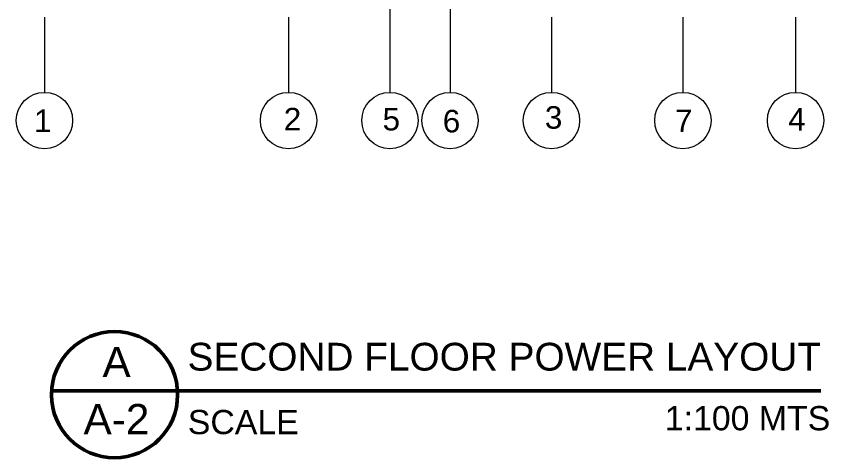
# Model space of a CAD drawing. Header units: millimetres. Extents: x 2391 to 3323, y 1596 to 2537.
# Drawn here: x 2849.4 to 2892.67, y 2240.81 to 2264.33 of the extents above; entities that cross this region are included whole.
import ezdxf

# ---------------------------------------------------------------- set-up
doc = ezdxf.new("R2010")
doc.units = ezdxf.units.MM
for name, color, linetype in [('doors and windows schedule', 11, 'Continuous'), ('LETTERS', 150, 'Continuous'), ('Lightning text', 211, 'Continuous'), ('TEXT', 130, 'Continuous')]:
    doc.layers.add(name, color=color, linetype=linetype)
doc.styles.get("Standard").update_dxf_attribs({"font": 'arial.ttf'})

msp = doc.modelspace()

# ---------------------------------------------------------------- linework, layer by layer
at = {"layer": 'LETTERS', "lineweight": 50}
msp.add_line((2851.284, 2244.374), (2892.256, 2244.374), dxfattribs=at)
msp.add_circle((2854.638, 2244.173), 3.36, dxfattribs=at)
at = {"layer": 'Lightning text', "linetype": 'ByBlock', "lineweight": 13, "ltscale": 0.02}
for p, q in [((2872.504, 2266.517), (2872.504, 2260.275)), ((2869.304, 2266.151), (2869.304, 2260.275)), ((2850.904, 2264.275), (2850.904, 2260.275)), ((2863.904, 2264.275), (2863.904, 2260.275)), ((2877.904, 2264.275), (2877.904, 2260.275)), ((2884.904, 2264.275), (2884.904, 2260.275)), ((2890.904, 2264.275), (2890.904, 2260.275))]:
    msp.add_line(p, q, dxfattribs=at)
for centre in [(2850.904, 2258.775), (2863.904, 2258.775), (2869.304, 2258.775), (2872.504, 2258.775), (2877.904, 2258.775), (2884.904, 2258.775), (2890.904, 2258.775)]:
    msp.add_circle(centre, 1.5, dxfattribs=at)

# ---------------------------------------------------------------- texts
at = {"layer": 'doors and windows schedule'}
for s, p in [('3', (2877.553, 2258.338)), ('1', (2850.351, 2258.163)), ('2', (2863.648, 2258.249)), ('5', (2868.911, 2258.247)), ('6', (2872.117, 2258.143)), ('7', (2884.481, 2258.16)), ('4', (2890.513, 2258.242))]:
    msp.add_text(s, height=1.2, dxfattribs=at).set_placement(p)
at = {"layer": 'TEXT'}
for s, height, p in [('SECOND FLOOR POWER LAYOUT', 1.4784, (2858.527, 2245.457)), ('A', 1.613, (2853.997, 2245.107)), ('A-2', 1.6128, (2852.987, 2242.065)), ('          1:100 MTS', 1.29024, (2878.933, 2242.275)), ('SCALE', 1.2902, (2858.54, 2242.069))]:
    msp.add_text(s, height=height, dxfattribs=at).set_placement(p)

doc.saveas('drawing.dxf')
